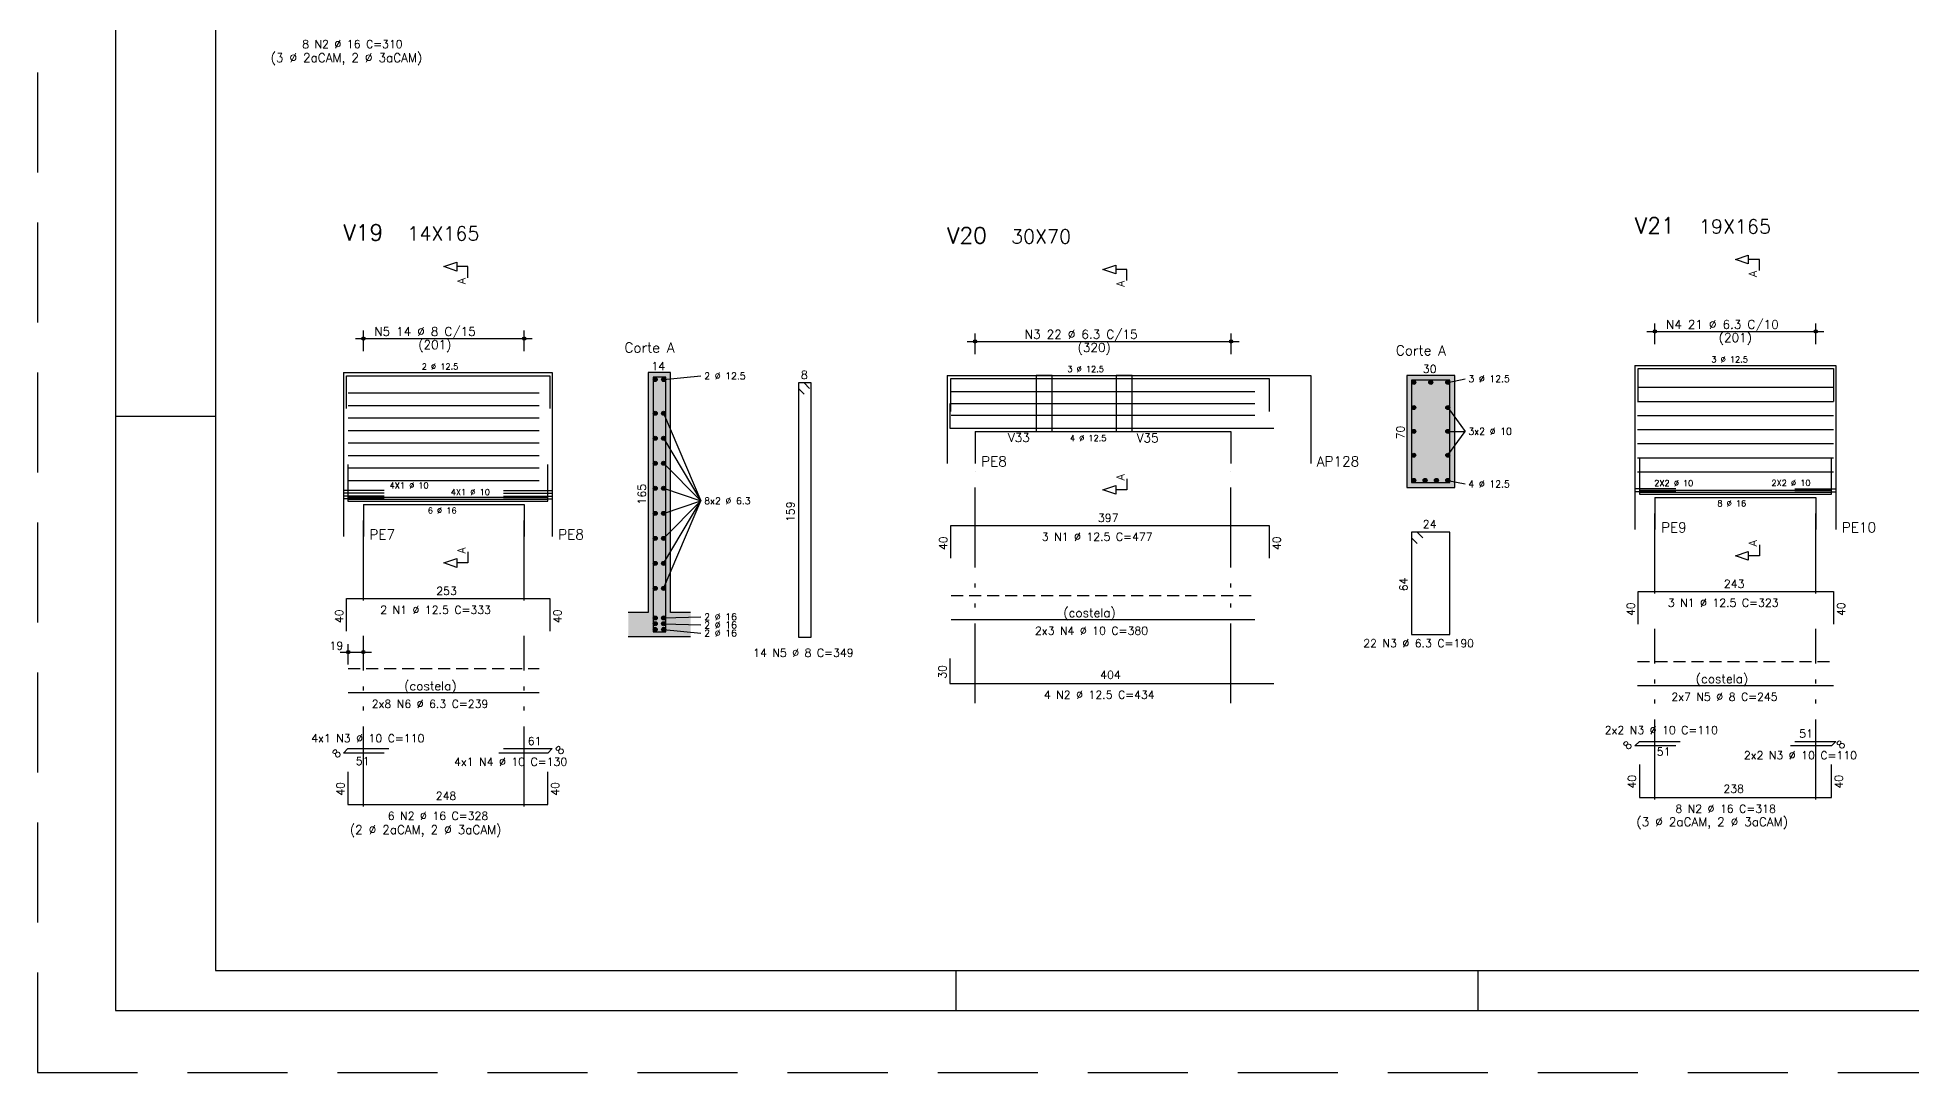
# Model space of a CAD drawing. Extents: x -2.3 to 85.7, y -1.9 to 60.6.
# Drawn here: x -2.27 to 44.57, y -1.89 to 23.99 of the extents above; entities that cross this region are included whole.
import ezdxf

# ---------------------------------------------------------------- set-up
doc = ezdxf.new("R2010")
doc.units = 0
doc.header["$MEASUREMENT"] = 0
for name, pattern in [('ESTILO_TQS_0001', [0.45, 0.3, -0.15]), ('ESTILO_TQS_0004', [3.3, 2, -0.4, 0.05, -0.4, 0.05, -0.4]), ('HIDDEN', [0.375, 0.25, -0.125])]:
    doc.linetypes.add(name, pattern=pattern)
doc.layers.get('0').update_dxf_attribs({"linetype": 'CONTINUOUS'})
doc.layers.get('Defpoints').update_dxf_attribs({"linetype": 'CONTINUOUS'})
for name, color, linetype in [('ARQ_FOLHA', 7, 'CONTINUOUS'), ('PENA_01', 1, 'CONTINUOUS'), ('PENA_02', 2, 'CONTINUOUS'), ('PENA_03', 3, 'CONTINUOUS'), ('PENA_04', 4, 'CONTINUOUS'), ('PENA_05', 5, 'CONTINUOUS'), ('PENA_06', 6, 'CONTINUOUS'), ('PENA_10', 253, 'CONTINUOUS')]:
    doc.layers.add(name, color=color, linetype=linetype)
doc.styles.get("Standard").update_dxf_attribs({"font": 'ROMANS.SHX'})

# ---------------------------------------------------------------- blocks, each defined once
blk = doc.blocks.new('FOLHA A1 - 841 X 594')
at = {"layer": 'ARQ_FOLHA', "color": 1}
for p, q in [((-816, 148.5), (-841, 148.5)), ((-631, 10), (-631, 0)), ((-500.5, 10), (-500.5, 0))]:
    blk.add_line(p, q, dxfattribs=at)
for points in [[(-841, 0), (0, 0), (0, 594), (-841, 594)], [(-816, 10), (-10, 10), (-10, 584), (-816, 584)]]:
    blk.add_lwpolyline(points, close=True, dxfattribs=at)
at = {"layer": 'Defpoints', "color": 8, "linetype": 'HIDDEN', "ltscale": 100}
blk.add_lwpolyline([(-860.5, 609.5), (-860.5, -15.5), (19.5, -15.5), (19.5, 609.5)], close=True, dxfattribs=at)
blk = doc.blocks.new('*U23')
blk.add_blockref('FOLHA A1 - 841 X 594', (0, 0))

msp = doc.modelspace()

# ---------------------------------------------------------------- linework, layer by layer
at = {"layer": 'PENA_01', "linetype": 'Continuous'}
for p, q in [((5.672, 16.458), (10.092, 16.458)), ((5.872, 16.138), (5.872, 16.658)), ((9.892, 16.138), (9.892, 16.658)), ((21.162, 16.067), (21.162, 16.587)), ((27.562, 16.067), (27.562, 16.587)), ((37.955, 16.636), (42.375, 16.636)), ((38.155, 16.316), (38.155, 16.836)), ((42.175, 16.316), (42.175, 16.836)), ((20.962, 16.387), (27.762, 16.387)), ((13.377, 15.433), (14.307, 15.523)), ((32.977, 15.362), (33.407, 15.452)), ((13.377, 14.589), (14.307, 12.4)), ((32.977, 14.732), (33.407, 14.137)), ((32.977, 13.541), (33.407, 14.137)), ((32.977, 14.137), (33.407, 14.137)), ((13.377, 13.964), (14.307, 12.4)), ((13.377, 13.338), (14.307, 12.4)), ((13.377, 12.713), (14.307, 12.4)), ((32.977, 12.912), (33.407, 12.822)), ((13.377, 10.211), (14.307, 12.4)), ((13.377, 10.836), (14.307, 12.4)), ((13.377, 11.462), (14.307, 12.4)), ((13.377, 12.087), (14.307, 12.4)), ((13.377, 9.471), (14.307, 9.501)), ((13.377, 9.327), (14.307, 9.297)), ((13.377, 9.183), (14.307, 9.093)), ((5.294, 8.618), (6.072, 8.618))]:
    msp.add_line(p, q, dxfattribs=at)
at = {"layer": 'PENA_01', "linetype": 'ESTILO_TQS_0004'}
for p, q in [((21.162, 7.337), (21.162, 13.137)), ((27.552, 7.337), (27.552, 13.137)), ((5.872, 9.905), (5.872, 12.258)), ((9.892, 9.905), (9.892, 12.258)), ((38.155, 10.083), (38.155, 12.436)), ((42.175, 10.083), (42.175, 12.436)), ((5.872, 4.755), (5.872, 9.021)), ((9.892, 4.755), (9.892, 9.021)), ((38.155, 4.933), (38.155, 9.199)), ((42.175, 4.933), (42.175, 9.199))]:
    msp.add_line(p, q, dxfattribs=at)
at = {"layer": 'PENA_01', "linetype": 'Continuous'}
for points in [[(22.692, 15.537), (22.692, 14.137), (23.092, 14.137), (23.092, 15.537), (22.692, 15.537)], [(24.692, 15.537), (24.692, 14.137), (25.092, 14.137), (25.092, 15.537), (24.692, 15.537)]]:
    msp.add_lwpolyline(points, dxfattribs=at)
at = {"layer": 'PENA_02', "linetype": 'Continuous'}
for centre, radius in [((5.872, 16.458), 0.0416), ((5.872, 16.458), 0.0208), ((9.892, 16.458), 0.0416), ((9.892, 16.458), 0.0208), ((21.162, 16.387), 0.0416), ((21.162, 16.387), 0.0208), ((27.562, 16.387), 0.0416), ((27.562, 16.387), 0.0208), ((38.155, 16.636), 0.0416), ((38.155, 16.636), 0.0208), ((42.175, 16.636), 0.0416), ((42.175, 16.636), 0.0208), ((5.494, 8.618), 0.04), ((5.494, 8.618), 0.02), ((5.872, 8.618), 0.04), ((5.872, 8.618), 0.02)]:
    msp.add_circle(centre, radius, dxfattribs=at)
at = {"layer": 'PENA_03', "linetype": 'Continuous'}
for p, q in [((5.372, 15.608), (5.372, 12.308)), ((5.372, 15.608), (5.872, 15.608)), ((5.872, 15.608), (9.892, 15.608)), ((9.892, 15.608), (10.592, 15.608)), ((10.592, 15.608), (10.592, 12.308)), ((13.552, 15.608), (12.992, 15.608)), ((12.992, 15.608), (12.992, 9.608)), ((13.552, 9.608), (13.552, 15.608)), ((20.462, 15.537), (20.462, 14.137)), ((20.462, 15.537), (21.162, 15.537)), ((21.162, 15.537), (27.552, 15.537)), ((27.552, 15.537), (29.552, 15.537)), ((29.552, 15.537), (29.552, 14.137)), ((33.152, 15.537), (31.952, 15.537)), ((31.952, 15.537), (31.952, 12.737)), ((33.152, 12.737), (33.152, 15.537)), ((37.655, 15.786), (37.655, 12.486)), ((37.655, 15.786), (38.155, 15.786)), ((38.155, 15.786), (42.175, 15.786)), ((42.175, 15.786), (42.675, 15.786)), ((42.675, 15.786), (42.675, 12.486)), ((20.462, 14.137), (20.462, 13.337)), ((21.162, 14.137), (27.552, 14.137)), ((21.162, 14.137), (21.162, 13.337)), ((27.552, 14.137), (27.552, 13.337)), ((29.552, 14.137), (29.552, 13.337)), ((31.952, 12.737), (33.152, 12.737)), ((5.372, 12.308), (5.372, 11.508)), ((5.872, 12.308), (9.892, 12.308)), ((5.872, 12.308), (5.872, 11.508)), ((9.892, 12.308), (9.892, 11.508)), ((10.592, 12.308), (10.592, 11.508)), ((37.655, 12.486), (37.655, 11.686)), ((38.155, 12.486), (42.175, 12.486)), ((38.155, 12.486), (38.155, 11.686)), ((42.175, 12.486), (42.175, 11.686)), ((42.675, 12.486), (42.675, 11.686)), ((12.992, 9.608), (12.492, 9.608)), ((14.052, 9.608), (13.552, 9.608)), ((12.492, 9.008), (12.992, 9.008)), ((12.992, 9.008), (13.552, 9.008)), ((13.552, 9.008), (14.052, 9.008)), ((5.494, 8.308), (5.494, 8.818)), ((5.872, 8.308), (5.872, 8.818))]:
    msp.add_line(p, q, dxfattribs=at)
for points in [[(8.482, 17.978), (8.482, 18.255), (8.205, 18.255), (8.205, 18.144), (7.882, 18.255), (8.205, 18.366), (8.205, 18.255)], [(24.957, 17.907), (24.957, 18.184), (24.68, 18.184), (24.68, 18.073), (24.357, 18.184), (24.68, 18.294), (24.68, 18.184)], [(40.765, 18.156), (40.765, 18.433), (40.488, 18.433), (40.488, 18.323), (40.165, 18.433), (40.488, 18.544), (40.488, 18.433)], [(24.957, 12.952), (24.957, 12.675), (24.68, 12.675), (24.68, 12.564), (24.357, 12.675), (24.68, 12.785), (24.68, 12.675)], [(40.765, 11.301), (40.765, 11.024), (40.488, 11.024), (40.488, 10.914), (40.165, 11.024), (40.488, 11.135), (40.488, 11.024)], [(8.482, 11.123), (8.482, 10.846), (8.205, 10.846), (8.205, 10.736), (7.882, 10.846), (8.205, 10.957), (8.205, 10.846)]]:
    msp.add_lwpolyline(points, dxfattribs=at)
for centre in [(13.167, 15.433), (13.377, 15.433), (32.127, 15.362), (32.552, 15.362), (32.977, 15.362), (13.167, 14.589), (13.377, 14.589), (32.127, 14.732), (32.977, 14.732), (32.127, 14.137), (32.977, 14.137), (13.167, 13.964), (13.377, 13.964), (32.127, 13.541), (32.977, 13.541), (13.167, 13.338), (13.377, 13.338), (13.167, 12.713), (13.377, 12.713), (32.127, 12.912), (32.411, 12.912), (32.694, 12.912), (32.977, 12.912), (13.167, 12.087), (13.377, 12.087), (13.167, 11.462), (13.377, 11.462), (13.167, 10.836), (13.377, 10.836), (13.167, 10.211), (13.377, 10.211), (13.167, 9.471), (13.167, 9.327), (13.377, 9.471), (13.377, 9.327), (13.167, 9.183), (13.377, 9.183)]:
    msp.add_circle(centre, 0.05, dxfattribs=at)
for points in [[(13.217, 15.433), (13.142, 15.477), (13.12, 15.45)], [(13.217, 15.433), (13.176, 15.482), (13.142, 15.477)], [(13.217, 15.433), (13.205, 15.465), (13.176, 15.482)], [(13.427, 15.433), (13.352, 15.477), (13.33, 15.45)], [(13.427, 15.433), (13.386, 15.482), (13.352, 15.477)], [(13.427, 15.433), (13.415, 15.465), (13.386, 15.482)], [(13.217, 15.433), (13.12, 15.45), (13.12, 15.416)], [(13.217, 15.433), (13.12, 15.416), (13.142, 15.39)], [(13.217, 15.433), (13.142, 15.39), (13.176, 15.384)], [(13.217, 15.433), (13.176, 15.384), (13.205, 15.401)], [(13.217, 15.433), (13.205, 15.401), (13.217, 15.433)], [(13.427, 15.433), (13.33, 15.45), (13.33, 15.416)], [(13.427, 15.433), (13.33, 15.416), (13.352, 15.39)], [(13.427, 15.433), (13.352, 15.39), (13.386, 15.384)], [(13.427, 15.433), (13.386, 15.384), (13.415, 15.401)], [(13.427, 15.433), (13.415, 15.401), (13.427, 15.433)], [(32.177, 15.362), (32.102, 15.405), (32.08, 15.379)], [(32.177, 15.362), (32.08, 15.379), (32.08, 15.345)], [(32.177, 15.362), (32.08, 15.345), (32.102, 15.318)], [(32.177, 15.362), (32.136, 15.411), (32.102, 15.405)], [(32.177, 15.362), (32.102, 15.318), (32.136, 15.312)], [(32.177, 15.362), (32.166, 15.394), (32.136, 15.411)], [(32.177, 15.362), (32.136, 15.312), (32.166, 15.329)], [(32.177, 15.362), (32.166, 15.329), (32.177, 15.362)], [(32.602, 15.362), (32.527, 15.405), (32.505, 15.379)], [(32.602, 15.362), (32.505, 15.379), (32.505, 15.345)], [(32.602, 15.362), (32.505, 15.345), (32.527, 15.318)], [(32.602, 15.362), (32.561, 15.411), (32.527, 15.405)], [(32.602, 15.362), (32.527, 15.318), (32.561, 15.312)], [(32.602, 15.362), (32.591, 15.394), (32.561, 15.411)], [(32.602, 15.362), (32.561, 15.312), (32.591, 15.329)], [(32.602, 15.362), (32.591, 15.329), (32.602, 15.362)], [(33.027, 15.362), (32.952, 15.405), (32.93, 15.379)], [(33.027, 15.362), (32.93, 15.379), (32.93, 15.345)], [(33.027, 15.362), (32.93, 15.345), (32.952, 15.318)], [(33.027, 15.362), (32.986, 15.411), (32.952, 15.405)], [(33.027, 15.362), (32.952, 15.318), (32.986, 15.312)], [(33.027, 15.362), (33.016, 15.394), (32.986, 15.411)], [(33.027, 15.362), (32.986, 15.312), (33.016, 15.329)], [(33.027, 15.362), (33.016, 15.329), (33.027, 15.362)], [(13.217, 14.589), (13.142, 14.633), (13.12, 14.607)], [(13.217, 14.589), (13.12, 14.607), (13.12, 14.572)], [(13.217, 14.589), (13.12, 14.572), (13.142, 14.546)], [(13.217, 14.589), (13.176, 14.639), (13.142, 14.633)], [(13.217, 14.589), (13.142, 14.546), (13.176, 14.54)], [(13.217, 14.589), (13.205, 14.622), (13.176, 14.639)], [(13.217, 14.589), (13.176, 14.54), (13.205, 14.557)], [(13.217, 14.589), (13.205, 14.557), (13.217, 14.589)], [(13.427, 14.589), (13.352, 14.633), (13.33, 14.607)], [(13.427, 14.589), (13.33, 14.607), (13.33, 14.572)], [(13.427, 14.589), (13.33, 14.572), (13.352, 14.546)], [(13.427, 14.589), (13.386, 14.639), (13.352, 14.633)], [(13.427, 14.589), (13.352, 14.546), (13.386, 14.54)], [(13.427, 14.589), (13.415, 14.622), (13.386, 14.639)], [(13.427, 14.589), (13.386, 14.54), (13.415, 14.557)], [(13.427, 14.589), (13.415, 14.557), (13.427, 14.589)], [(32.177, 14.732), (32.102, 14.775), (32.08, 14.749)], [(32.177, 14.732), (32.08, 14.749), (32.08, 14.715)], [(32.177, 14.732), (32.08, 14.715), (32.102, 14.689)], [(32.177, 14.732), (32.136, 14.781), (32.102, 14.775)], [(32.177, 14.732), (32.102, 14.689), (32.136, 14.683)], [(32.177, 14.732), (32.166, 14.764), (32.136, 14.781)], [(32.177, 14.732), (32.136, 14.683), (32.166, 14.7)], [(32.177, 14.732), (32.166, 14.7), (32.177, 14.732)], [(33.027, 14.732), (32.952, 14.775), (32.93, 14.749)], [(33.027, 14.732), (32.93, 14.749), (32.93, 14.715)], [(33.027, 14.732), (32.93, 14.715), (32.952, 14.689)], [(33.027, 14.732), (32.986, 14.781), (32.952, 14.775)], [(33.027, 14.732), (32.952, 14.689), (32.986, 14.683)], [(33.027, 14.732), (33.016, 14.764), (32.986, 14.781)], [(33.027, 14.732), (32.986, 14.683), (33.016, 14.7)], [(33.027, 14.732), (33.016, 14.7), (33.027, 14.732)], [(32.177, 14.137), (32.102, 14.18), (32.08, 14.154)], [(32.177, 14.137), (32.08, 14.154), (32.08, 14.12)], [(32.177, 14.137), (32.08, 14.12), (32.102, 14.093)], [(32.177, 14.137), (32.136, 14.186), (32.102, 14.18)], [(32.177, 14.137), (32.102, 14.093), (32.136, 14.087)], [(32.177, 14.137), (32.166, 14.169), (32.136, 14.186)], [(32.177, 14.137), (32.136, 14.087), (32.166, 14.104)], [(32.177, 14.137), (32.166, 14.104), (32.177, 14.137)], [(33.027, 14.137), (32.952, 14.18), (32.93, 14.154)], [(33.027, 14.137), (32.93, 14.154), (32.93, 14.12)], [(33.027, 14.137), (32.93, 14.12), (32.952, 14.093)], [(33.027, 14.137), (32.986, 14.186), (32.952, 14.18)], [(33.027, 14.137), (32.952, 14.093), (32.986, 14.087)], [(33.027, 14.137), (33.016, 14.169), (32.986, 14.186)], [(33.027, 14.137), (32.986, 14.087), (33.016, 14.104)], [(33.027, 14.137), (33.016, 14.104), (33.027, 14.137)], [(13.217, 13.964), (13.142, 14.007), (13.12, 13.981)], [(13.217, 13.964), (13.12, 13.981), (13.12, 13.947)], [(13.217, 13.964), (13.12, 13.947), (13.142, 13.921)], [(13.217, 13.964), (13.176, 14.013), (13.142, 14.007)], [(13.217, 13.964), (13.142, 13.921), (13.176, 13.915)], [(13.217, 13.964), (13.205, 13.996), (13.176, 14.013)], [(13.217, 13.964), (13.176, 13.915), (13.205, 13.932)], [(13.217, 13.964), (13.205, 13.932), (13.217, 13.964)], [(13.427, 13.964), (13.352, 14.007), (13.33, 13.981)], [(13.427, 13.964), (13.33, 13.981), (13.33, 13.947)], [(13.427, 13.964), (13.33, 13.947), (13.352, 13.921)], [(13.427, 13.964), (13.386, 14.013), (13.352, 14.007)], [(13.427, 13.964), (13.352, 13.921), (13.386, 13.915)], [(13.427, 13.964), (13.415, 13.996), (13.386, 14.013)], [(13.427, 13.964), (13.386, 13.915), (13.415, 13.932)], [(13.427, 13.964), (13.415, 13.932), (13.427, 13.964)], [(32.177, 13.541), (32.102, 13.585), (32.08, 13.558)], [(32.177, 13.541), (32.136, 13.59), (32.102, 13.585)], [(32.177, 13.541), (32.166, 13.573), (32.136, 13.59)], [(33.027, 13.541), (32.952, 13.585), (32.93, 13.558)], [(33.027, 13.541), (32.986, 13.59), (32.952, 13.585)], [(33.027, 13.541), (33.016, 13.573), (32.986, 13.59)], [(13.217, 13.338), (13.142, 13.382), (13.12, 13.356)], [(13.217, 13.338), (13.12, 13.356), (13.12, 13.321)], [(13.217, 13.338), (13.12, 13.321), (13.142, 13.295)], [(13.217, 13.338), (13.176, 13.388), (13.142, 13.382)], [(13.217, 13.338), (13.142, 13.295), (13.176, 13.289)], [(13.217, 13.338), (13.205, 13.371), (13.176, 13.388)], [(13.217, 13.338), (13.176, 13.289), (13.205, 13.306)], [(13.217, 13.338), (13.205, 13.306), (13.217, 13.338)], [(13.427, 13.338), (13.352, 13.382), (13.33, 13.356)], [(13.427, 13.338), (13.33, 13.356), (13.33, 13.321)], [(13.427, 13.338), (13.33, 13.321), (13.352, 13.295)], [(13.427, 13.338), (13.386, 13.388), (13.352, 13.382)], [(13.427, 13.338), (13.352, 13.295), (13.386, 13.289)], [(13.427, 13.338), (13.415, 13.371), (13.386, 13.388)], [(13.427, 13.338), (13.386, 13.289), (13.415, 13.306)], [(13.427, 13.338), (13.415, 13.306), (13.427, 13.338)], [(32.177, 13.541), (32.08, 13.558), (32.08, 13.524)], [(32.177, 13.541), (32.08, 13.524), (32.102, 13.498)], [(32.177, 13.541), (32.102, 13.498), (32.136, 13.492)], [(32.177, 13.541), (32.136, 13.492), (32.166, 13.509)], [(32.177, 13.541), (32.166, 13.509), (32.177, 13.541)], [(33.027, 13.541), (32.93, 13.558), (32.93, 13.524)], [(33.027, 13.541), (32.93, 13.524), (32.952, 13.498)], [(33.027, 13.541), (32.952, 13.498), (32.986, 13.492)], [(33.027, 13.541), (32.986, 13.492), (33.016, 13.509)], [(33.027, 13.541), (33.016, 13.509), (33.027, 13.541)], [(13.217, 12.713), (13.142, 12.756), (13.12, 12.73)], [(13.217, 12.713), (13.12, 12.73), (13.12, 12.696)], [(13.217, 12.713), (13.12, 12.696), (13.142, 12.67)], [(13.217, 12.713), (13.176, 12.762), (13.142, 12.756)], [(13.217, 12.713), (13.142, 12.67), (13.176, 12.664)], [(13.217, 12.713), (13.205, 12.745), (13.176, 12.762)], [(13.217, 12.713), (13.176, 12.664), (13.205, 12.681)], [(13.217, 12.713), (13.205, 12.681), (13.217, 12.713)], [(13.427, 12.713), (13.352, 12.756), (13.33, 12.73)], [(13.427, 12.713), (13.33, 12.73), (13.33, 12.696)], [(13.427, 12.713), (13.33, 12.696), (13.352, 12.67)], [(13.427, 12.713), (13.386, 12.762), (13.352, 12.756)], [(13.427, 12.713), (13.352, 12.67), (13.386, 12.664)], [(13.427, 12.713), (13.415, 12.745), (13.386, 12.762)], [(13.427, 12.713), (13.386, 12.664), (13.415, 12.681)], [(13.427, 12.713), (13.415, 12.681), (13.427, 12.713)], [(32.177, 12.912), (32.102, 12.955), (32.08, 12.929)], [(32.177, 12.912), (32.08, 12.929), (32.08, 12.895)], [(32.177, 12.912), (32.08, 12.895), (32.102, 12.868)], [(32.177, 12.912), (32.136, 12.961), (32.102, 12.955)], [(32.177, 12.912), (32.102, 12.868), (32.136, 12.862)], [(32.177, 12.912), (32.166, 12.944), (32.136, 12.961)], [(32.177, 12.912), (32.136, 12.862), (32.166, 12.879)], [(32.177, 12.912), (32.166, 12.879), (32.177, 12.912)], [(32.461, 12.912), (32.386, 12.955), (32.364, 12.929)], [(32.461, 12.912), (32.364, 12.929), (32.364, 12.895)], [(32.461, 12.912), (32.364, 12.895), (32.386, 12.868)], [(32.461, 12.912), (32.419, 12.961), (32.386, 12.955)], [(32.461, 12.912), (32.386, 12.868), (32.419, 12.862)], [(32.461, 12.912), (32.449, 12.944), (32.419, 12.961)], [(32.461, 12.912), (32.419, 12.862), (32.449, 12.879)], [(32.461, 12.912), (32.449, 12.879), (32.461, 12.912)], [(32.744, 12.912), (32.669, 12.955), (32.647, 12.929)], [(32.744, 12.912), (32.647, 12.929), (32.647, 12.895)], [(32.744, 12.912), (32.647, 12.895), (32.669, 12.868)], [(32.744, 12.912), (32.703, 12.961), (32.669, 12.955)], [(32.744, 12.912), (32.669, 12.868), (32.703, 12.862)], [(32.744, 12.912), (32.732, 12.944), (32.703, 12.961)], [(32.744, 12.912), (32.703, 12.862), (32.732, 12.879)], [(32.744, 12.912), (32.732, 12.879), (32.744, 12.912)], [(33.027, 12.912), (32.952, 12.955), (32.93, 12.929)], [(33.027, 12.912), (32.93, 12.929), (32.93, 12.895)], [(33.027, 12.912), (32.93, 12.895), (32.952, 12.868)], [(33.027, 12.912), (32.986, 12.961), (32.952, 12.955)], [(33.027, 12.912), (32.952, 12.868), (32.986, 12.862)], [(33.027, 12.912), (33.016, 12.944), (32.986, 12.961)], [(33.027, 12.912), (32.986, 12.862), (33.016, 12.879)], [(33.027, 12.912), (33.016, 12.879), (33.027, 12.912)], [(13.217, 12.087), (13.142, 12.131), (13.12, 12.105)], [(13.217, 12.087), (13.12, 12.105), (13.12, 12.07)], [(13.217, 12.087), (13.12, 12.07), (13.142, 12.044)], [(13.217, 12.087), (13.176, 12.137), (13.142, 12.131)], [(13.217, 12.087), (13.142, 12.044), (13.176, 12.038)], [(13.217, 12.087), (13.205, 12.12), (13.176, 12.137)], [(13.217, 12.087), (13.176, 12.038), (13.205, 12.055)], [(13.217, 12.087), (13.205, 12.055), (13.217, 12.087)], [(13.427, 12.087), (13.352, 12.131), (13.33, 12.105)], [(13.427, 12.087), (13.33, 12.105), (13.33, 12.07)], [(13.427, 12.087), (13.33, 12.07), (13.352, 12.044)], [(13.427, 12.087), (13.386, 12.137), (13.352, 12.131)], [(13.427, 12.087), (13.352, 12.044), (13.386, 12.038)], [(13.427, 12.087), (13.415, 12.12), (13.386, 12.137)], [(13.427, 12.087), (13.386, 12.038), (13.415, 12.055)], [(13.427, 12.087), (13.415, 12.055), (13.427, 12.087)], [(13.217, 11.462), (13.142, 11.505), (13.12, 11.479)], [(13.217, 11.462), (13.12, 11.479), (13.12, 11.445)], [(13.217, 11.462), (13.12, 11.445), (13.142, 11.419)], [(13.217, 11.462), (13.176, 11.511), (13.142, 11.505)], [(13.217, 11.462), (13.142, 11.419), (13.176, 11.413)], [(13.217, 11.462), (13.205, 11.494), (13.176, 11.511)], [(13.217, 11.462), (13.176, 11.413), (13.205, 11.43)], [(13.217, 11.462), (13.205, 11.43), (13.217, 11.462)], [(13.427, 11.462), (13.352, 11.505), (13.33, 11.479)], [(13.427, 11.462), (13.33, 11.479), (13.33, 11.445)], [(13.427, 11.462), (13.33, 11.445), (13.352, 11.419)], [(13.427, 11.462), (13.386, 11.511), (13.352, 11.505)], [(13.427, 11.462), (13.352, 11.419), (13.386, 11.413)], [(13.427, 11.462), (13.415, 11.494), (13.386, 11.511)], [(13.427, 11.462), (13.386, 11.413), (13.415, 11.43)], [(13.427, 11.462), (13.415, 11.43), (13.427, 11.462)], [(13.217, 10.836), (13.142, 10.88), (13.12, 10.854)], [(13.217, 10.836), (13.12, 10.854), (13.12, 10.819)], [(13.217, 10.836), (13.12, 10.819), (13.142, 10.793)], [(13.217, 10.836), (13.176, 10.886), (13.142, 10.88)], [(13.217, 10.836), (13.142, 10.793), (13.176, 10.787)], [(13.217, 10.836), (13.205, 10.869), (13.176, 10.886)], [(13.217, 10.836), (13.176, 10.787), (13.205, 10.804)], [(13.217, 10.836), (13.205, 10.804), (13.217, 10.836)], [(13.427, 10.836), (13.352, 10.88), (13.33, 10.854)], [(13.427, 10.836), (13.33, 10.854), (13.33, 10.819)], [(13.427, 10.836), (13.33, 10.819), (13.352, 10.793)], [(13.427, 10.836), (13.386, 10.886), (13.352, 10.88)], [(13.427, 10.836), (13.352, 10.793), (13.386, 10.787)], [(13.427, 10.836), (13.415, 10.869), (13.386, 10.886)], [(13.427, 10.836), (13.386, 10.787), (13.415, 10.804)], [(13.427, 10.836), (13.415, 10.804), (13.427, 10.836)], [(13.217, 10.211), (13.142, 10.254), (13.12, 10.228)], [(13.217, 10.211), (13.12, 10.228), (13.12, 10.194)], [(13.217, 10.211), (13.12, 10.194), (13.142, 10.168)], [(13.217, 10.211), (13.176, 10.26), (13.142, 10.254)], [(13.217, 10.211), (13.142, 10.168), (13.176, 10.162)], [(13.217, 10.211), (13.205, 10.243), (13.176, 10.26)], [(13.217, 10.211), (13.176, 10.162), (13.205, 10.179)], [(13.217, 10.211), (13.205, 10.179), (13.217, 10.211)], [(13.427, 10.211), (13.352, 10.254), (13.33, 10.228)], [(13.427, 10.211), (13.33, 10.228), (13.33, 10.194)], [(13.427, 10.211), (13.33, 10.194), (13.352, 10.168)], [(13.427, 10.211), (13.386, 10.26), (13.352, 10.254)], [(13.427, 10.211), (13.352, 10.168), (13.386, 10.162)], [(13.427, 10.211), (13.415, 10.243), (13.386, 10.26)], [(13.427, 10.211), (13.386, 10.162), (13.415, 10.179)], [(13.427, 10.211), (13.415, 10.179), (13.427, 10.211)], [(13.217, 9.471), (13.142, 9.515), (13.12, 9.488)], [(13.217, 9.471), (13.12, 9.488), (13.12, 9.454)], [(13.217, 9.471), (13.12, 9.454), (13.142, 9.428)], [(13.217, 9.327), (13.142, 9.371), (13.12, 9.344)], [(13.217, 9.471), (13.176, 9.52), (13.142, 9.515)], [(13.217, 9.471), (13.142, 9.428), (13.176, 9.422)], [(13.217, 9.327), (13.176, 9.376), (13.142, 9.371)], [(13.217, 9.471), (13.205, 9.503), (13.176, 9.52)], [(13.217, 9.471), (13.176, 9.422), (13.205, 9.439)], [(13.217, 9.327), (13.205, 9.359), (13.176, 9.376)], [(13.217, 9.471), (13.205, 9.439), (13.217, 9.471)], [(13.427, 9.471), (13.352, 9.515), (13.33, 9.488)], [(13.427, 9.471), (13.33, 9.488), (13.33, 9.454)], [(13.427, 9.471), (13.33, 9.454), (13.352, 9.428)], [(13.427, 9.327), (13.352, 9.371), (13.33, 9.344)], [(13.427, 9.471), (13.386, 9.52), (13.352, 9.515)], [(13.427, 9.471), (13.352, 9.428), (13.386, 9.422)], [(13.427, 9.327), (13.386, 9.376), (13.352, 9.371)], [(13.427, 9.471), (13.415, 9.503), (13.386, 9.52)], [(13.427, 9.471), (13.386, 9.422), (13.415, 9.439)], [(13.427, 9.327), (13.415, 9.359), (13.386, 9.376)], [(13.427, 9.471), (13.415, 9.439), (13.427, 9.471)], [(13.217, 9.327), (13.12, 9.344), (13.12, 9.31)], [(13.217, 9.327), (13.12, 9.31), (13.142, 9.284)], [(13.217, 9.183), (13.142, 9.227), (13.12, 9.2)], [(13.217, 9.183), (13.12, 9.2), (13.12, 9.166)], [(13.217, 9.183), (13.12, 9.166), (13.142, 9.14)], [(13.217, 9.327), (13.142, 9.284), (13.176, 9.278)], [(13.217, 9.183), (13.176, 9.232), (13.142, 9.227)], [(13.217, 9.183), (13.142, 9.14), (13.176, 9.134)], [(13.217, 9.327), (13.176, 9.278), (13.205, 9.295)], [(13.217, 9.183), (13.205, 9.215), (13.176, 9.232)], [(13.217, 9.183), (13.176, 9.134), (13.205, 9.151)], [(13.217, 9.327), (13.205, 9.295), (13.217, 9.327)], [(13.217, 9.183), (13.205, 9.151), (13.217, 9.183)], [(13.427, 9.327), (13.33, 9.344), (13.33, 9.31)], [(13.427, 9.327), (13.33, 9.31), (13.352, 9.284)], [(13.427, 9.183), (13.352, 9.227), (13.33, 9.2)], [(13.427, 9.183), (13.33, 9.2), (13.33, 9.166)], [(13.427, 9.183), (13.33, 9.166), (13.352, 9.14)], [(13.427, 9.327), (13.352, 9.284), (13.386, 9.278)], [(13.427, 9.183), (13.386, 9.232), (13.352, 9.227)], [(13.427, 9.183), (13.352, 9.14), (13.386, 9.134)], [(13.427, 9.327), (13.386, 9.278), (13.415, 9.295)], [(13.427, 9.183), (13.415, 9.215), (13.386, 9.232)], [(13.427, 9.183), (13.386, 9.134), (13.415, 9.151)], [(13.427, 9.327), (13.415, 9.295), (13.427, 9.327)], [(13.427, 9.183), (13.415, 9.151), (13.427, 9.183)]]:
    msp.add_solid(points, dxfattribs=at)
at = {"layer": 'PENA_04', "linetype": 'Continuous'}
for p, q in [((5.454, 14.708), (5.454, 15.528)), ((5.454, 15.528), (10.534, 15.528)), ((10.534, 15.528), (10.534, 14.708)), ((37.737, 14.886), (37.737, 15.706)), ((37.737, 15.706), (42.617, 15.706)), ((42.617, 15.706), (42.617, 14.886)), ((5.494, 15.099), (10.27, 15.099)), ((20.552, 14.637), (20.552, 15.457)), ((20.552, 15.457), (28.512, 15.457)), ((20.562, 15.134), (28.153, 15.134)), ((28.512, 15.457), (28.512, 14.637)), ((37.715, 15.238), (42.615, 15.238)), ((5.494, 14.786), (10.27, 14.786)), ((20.532, 14.837), (20.532, 14.217)), ((20.562, 14.837), (28.153, 14.837)), ((20.562, 14.539), (28.153, 14.539)), ((37.715, 14.886), (42.615, 14.886)), ((37.715, 14.534), (42.615, 14.534)), ((5.494, 14.473), (10.27, 14.473)), ((5.494, 14.161), (10.27, 14.161)), ((20.532, 14.217), (28.632, 14.217)), ((37.715, 14.182), (42.615, 14.182)), ((5.494, 13.848), (10.27, 13.848)), ((37.715, 13.83), (42.615, 13.83)), ((5.482, 13.308), (5.482, 12.488)), ((5.482, 13.258), (5.482, 12.438)), ((5.482, 13.208), (5.482, 12.388)), ((5.494, 13.535), (10.27, 13.535)), ((5.494, 13.222), (10.27, 13.222)), ((10.482, 12.488), (10.482, 13.308)), ((10.482, 12.438), (10.482, 13.258)), ((10.482, 12.388), (10.482, 13.208)), ((37.715, 13.479), (42.615, 13.479)), ((37.715, 13.127), (42.615, 13.127)), ((37.765, 13.486), (37.765, 12.666)), ((37.765, 13.436), (37.765, 12.616)), ((37.765, 13.386), (37.765, 12.566)), ((42.565, 12.666), (42.565, 13.486)), ((42.565, 12.616), (42.565, 13.436)), ((42.565, 12.566), (42.565, 13.386)), ((6.392, 12.658), (5.372, 12.658)), ((5.494, 12.91), (10.27, 12.91)), ((9.372, 12.658), (10.592, 12.658)), ((38.677, 12.696), (37.655, 12.696)), ((37.765, 12.666), (42.565, 12.666)), ((41.653, 12.696), (42.675, 12.696)), ((6.392, 12.588), (5.372, 12.588)), ((6.392, 12.518), (5.372, 12.518)), ((6.392, 12.448), (5.372, 12.448)), ((5.482, 12.488), (10.482, 12.488)), ((5.482, 12.438), (10.482, 12.438)), ((5.482, 12.388), (10.482, 12.388)), ((9.372, 12.588), (10.592, 12.588)), ((9.372, 12.518), (10.592, 12.518)), ((9.372, 12.448), (10.592, 12.448)), ((38.677, 12.626), (37.655, 12.626)), ((37.765, 12.616), (42.565, 12.616)), ((37.765, 12.566), (42.565, 12.566)), ((41.653, 12.626), (42.675, 12.626))]:
    msp.add_line(p, q, dxfattribs=at)
for points in [[(13.112, 15.488), (13.112, 9.128), (13.432, 9.128), (13.432, 15.488), (13.112, 15.488)], [(32.072, 15.417), (32.072, 12.857), (33.032, 12.857), (33.032, 15.417), (32.072, 15.417)]]:
    msp.add_lwpolyline(points, dxfattribs=at)
at = {"layer": 'PENA_05', "linetype": 'Continuous'}
for p, q in [((16.887, 15.35), (16.747, 15.35)), ((16.747, 15.35), (16.747, 8.99)), ((17.067, 15.35), (16.747, 15.35)), ((16.747, 15.35), (16.747, 15.21)), ((16.747, 15.21), (16.887, 15.07)), ((17.027, 15.21), (16.887, 15.35)), ((17.067, 8.99), (17.067, 15.35)), ((20.552, 10.967), (20.552, 11.787)), ((20.552, 11.787), (28.512, 11.787)), ((28.512, 11.787), (28.512, 10.967)), ((32.212, 11.617), (32.072, 11.617)), ((32.072, 11.617), (32.072, 9.057)), ((33.032, 11.617), (32.072, 11.617)), ((32.072, 11.617), (32.072, 11.477)), ((32.072, 11.477), (32.212, 11.337)), ((32.352, 11.477), (32.212, 11.617)), ((33.032, 9.057), (33.032, 11.617)), ((5.454, 9.138), (5.454, 9.958)), ((5.454, 9.958), (10.534, 9.958)), ((10.534, 9.958), (10.534, 9.138)), ((37.737, 9.316), (37.737, 10.136)), ((37.737, 10.136), (42.617, 10.136)), ((42.617, 10.136), (42.617, 9.316)), ((20.562, 9.437), (28.153, 9.437)), ((16.747, 8.99), (17.067, 8.99)), ((32.072, 9.057), (33.032, 9.057)), ((20.532, 8.457), (20.532, 7.837)), ((5.494, 7.608), (10.27, 7.608)), ((20.532, 7.837), (28.632, 7.837)), ((37.715, 7.786), (42.615, 7.786)), ((5.372, 6.095), (5.485, 6.208)), ((6.392, 6.095), (5.372, 6.095)), ((5.485, 6.208), (6.505, 6.208)), ((10.479, 6.095), (9.259, 6.095)), ((9.372, 6.208), (10.592, 6.208)), ((10.592, 6.208), (10.479, 6.095)), ((37.655, 6.276), (37.765, 6.386)), ((38.677, 6.276), (37.655, 6.276)), ((37.765, 6.386), (38.787, 6.386)), ((42.565, 6.276), (41.543, 6.276)), ((41.653, 6.386), (42.675, 6.386)), ((42.675, 6.386), (42.565, 6.276)), ((5.482, 5.628), (5.482, 4.808)), ((10.482, 4.808), (10.482, 5.628)), ((37.765, 5.806), (37.765, 4.986)), ((42.565, 4.986), (42.565, 5.806)), ((5.482, 4.808), (10.482, 4.808)), ((37.765, 4.986), (42.565, 4.986))]:
    msp.add_line(p, q, dxfattribs=at)
at = {"layer": 'PENA_06', "linetype": 'ESTILO_TQS_0001'}
for p, q in [((20.562, 10.037), (28.153, 10.037)), ((5.494, 8.208), (10.27, 8.208)), ((37.715, 8.386), (42.615, 8.386))]:
    msp.add_line(p, q, dxfattribs=at)
at = {"layer": 'PENA_10', "linetype": 'Continuous'}
for points in [[(13.552, 9.008), (13.552, 15.608), (12.992, 15.608)], [(13.552, 9.008), (12.992, 15.608), (12.992, 9.608)], [(13.552, 9.008), (13.552, 9.608), (13.552, 15.608)], [(33.152, 12.737), (33.152, 15.537), (31.952, 15.537)], [(33.152, 12.737), (31.952, 15.537), (31.952, 12.737)], [(33.152, 12.737), (31.952, 12.737), (33.152, 12.737)], [(13.552, 9.008), (12.992, 9.608), (12.492, 9.608)], [(13.552, 9.008), (12.492, 9.608), (12.492, 9.008)], [(13.552, 9.008), (14.052, 9.008), (14.052, 9.608)], [(13.552, 9.008), (14.052, 9.608), (13.552, 9.608)], [(13.552, 9.008), (12.492, 9.008), (12.992, 9.008)], [(13.552, 9.008), (12.992, 9.008), (13.552, 9.008)]]:
    msp.add_solid(points, dxfattribs=at)

# ---------------------------------------------------------------- block references
at = {"xscale": 0.09999999999999938, "yscale": 0.09999999999999938, "zscale": 0.09999999999999938}
msp.add_blockref('*U23', (83.777, -0.344), dxfattribs=at)

# ---------------------------------------------------------------- texts
at = {"layer": 'PENA_01', "linetype": 'Continuous'}
for s, p in [('14X165', (6.972, 18.908)), ('19X165', (39.255, 19.086)), ('30X70', (22.062, 18.837))]:
    msp.add_text(s, height=0.35, dxfattribs=at).set_placement(p)
at = {"layer": 'PENA_02', "linetype": 'Continuous'}
for s, p in [('PE8', (21.312, 13.262)), ('AP128', (29.702, 13.262)), ('PE9', (38.305, 11.611)), ('PE10', (42.825, 11.611)), ('PE7', (6.022, 11.433)), ('PE8', (10.742, 11.433))]:
    msp.add_text(s, height=0.25, dxfattribs=at).set_placement(p)
at = {"layer": 'PENA_02', "linetype": 'ESTILO_TQS_0004'}
for p in [(23.368, 9.492), (39.175, 7.841), (6.892, 7.663)]:
    msp.add_text('(costela)', height=0.22, dxfattribs=at).set_placement(p)
at = {"layer": 'PENA_03', "linetype": 'Continuous'}
for s, height, p in [('8 N2 %%c 16 C=310', 0.2, (4.343, 23.719)), ('(3 %%c 2aCAM, 2 %%c 3aCAM)', 0.22, (3.554, 23.369)), ('N4 21 %%c 6.3 C/10', 0.22, (38.43, 16.701)), ('N5 14 %%c 8 C/15', 0.22, (6.144, 16.524)), ('(201)', 0.22, (7.244, 16.194)), ('N3 22 %%c 6.3 C/15', 0.22, (22.404, 16.453)), ('(201)', 0.22, (39.75, 16.371)), ('Corte A', 0.25, (12.397, 16.108)), ('(320)', 0.22, (23.724, 16.123)), ('Corte A', 0.25, (31.677, 16.037)), ('3 %%c 12.5', 0.15, (39.565, 15.861)), ('2 %%c 12.5', 0.15, (7.332, 15.683)), ('14', 0.2, (13.072, 15.668)), ('2 %%c 12.5', 0.17, (14.392, 15.438)), ('8', 0.2, (16.807, 15.45)), ('3 %%c 12.5', 0.15, (23.468, 15.621)), ('30', 0.2, (32.352, 15.597)), ('3 %%c 12.5', 0.17, (33.492, 15.367)), ('V33', 0.22, (21.983, 13.871)), ('V35', 0.22, (25.202, 13.862)), ('3x2 %%c 10', 0.17, (33.492, 14.052)), ('4 %%c 12.5', 0.15, (23.532, 13.894)), (' 4X1 %%c 10', 0.15, (6.424, 12.71)), (' 4X1 %%c 10', 0.15, (7.954, 12.543)), ('4 %%c 12.5', 0.17, (33.492, 12.737)), (' 2X2 %%c 10', 0.15, (38.034, 12.767)), (' 2X2 %%c 10', 0.15, (40.963, 12.773)), ('6 %%c 16', 0.15, (7.482, 12.083)), ('8x2 %%c 6.3', 0.17, (14.392, 12.315)), ('8 %%c 16', 0.15, (39.715, 12.261)), ('397', 0.2, (24.232, 11.874)), ('24', 0.2, (32.352, 11.717)), ('3 N1 %%c 12.5 C=477', 0.2, (22.83, 11.402)), ('243', 0.2, (39.877, 10.224)), ('253', 0.2, (7.694, 10.046)), ('3 N1 %%c 12.5 C=323', 0.2, (38.477, 9.751)), ('2 N1 %%c 12.5 C=333', 0.2, (6.294, 9.573)), ('2 %%c 16', 0.17, (14.392, 9.416)), ('2 %%c 16', 0.17, (14.392, 9.212)), ('2 %%c 16', 0.17, (14.392, 9.008)), ('2x3 N4 %%c 10 C=380', 0.2, (22.658, 9.052)), ('22 N3 %%c 6.3 C=190', 0.2, (30.864, 8.739)), ('19', 0.2, (5.027, 8.678)), ('14 N5 %%c 8 C=349', 0.2, (15.614, 8.5)), ('404', 0.2, (24.289, 7.949)), ('4 N2 %%c 12.5 C=434', 0.2, (22.882, 7.452)), ('2x7 N5 %%c 8 C=245', 0.2, (38.565, 7.401)), ('2x8 N6 %%c 6.3 C=239', 0.2, (6.082, 7.223)), ('4x1 N3 %%c 10 C=110', 0.2, (4.569, 6.363)), ('2x2 N3 %%c 10 C=110', 0.2, (36.9, 6.568)), ('51', 0.2, (41.76, 6.481)), ('61', 0.2, (9.98, 6.295)), ('51', 0.2, (38.201, 6.029)), ('2x2 N3 %%c 10 C=110', 0.2, (40.377, 5.938)), ('51', 0.2, (5.682, 5.795)), ('4x1 N4 %%c 10 C=130', 0.2, (8.14, 5.775)), ('238', 0.2, (39.865, 5.102)), ('248', 0.2, (7.682, 4.924)), ('8 N2 %%c 16 C=318', 0.2, (38.665, 4.601)), ('(2 %%c 2aCAM, 2 %%c 3aCAM)', 0.22, (5.534, 4.068)), ('6 N2 %%c 16 C=328', 0.2, (6.482, 4.423)), ('(3 %%c 2aCAM, 2 %%c 3aCAM)', 0.22, (37.691, 4.264))]:
    msp.add_text(s, height=height, dxfattribs=at).set_placement(p)
for s, rotation, p in [('A', 90, (8.422, 17.818)), ('A', 90, (24.897, 17.747)), ('A', 90, (40.705, 17.996)), ('70', 90, (31.892, 13.937)), ('165', 90, (12.932, 12.308)), ('A', 90, (24.897, 12.912)), ('159', 90, (16.647, 11.87)), ('40', 90, (20.465, 11.17)), ('40', 90, (28.8, 11.17)), ('A', 90, (40.705, 11.261)), ('A', 90, (8.422, 11.083)), ('64', 90, (31.972, 10.137)), ('40', 90, (37.65, 9.52)), ('40', 90, (42.905, 9.52)), ('40', 90, (5.367, 9.342)), ('40', 90, (10.822, 9.342)), ('30', 90, (20.445, 7.953)), ('8', 45, (5.21, 5.955)), ('8', 45, (10.79, 6.037)), ('8', 45, (37.477, 6.159)), ('8', 45, (42.808, 6.177)), ('40', 90, (5.398, 5.026)), ('40', 90, (10.766, 5.026)), ('40', 90, (37.681, 5.204)), ('40', 90, (42.849, 5.204))]:
    msp.add_text(s, height=0.2, rotation=rotation, dxfattribs=at).set_placement(p)
at = {"layer": 'PENA_06', "linetype": 'Continuous'}
for s, p in [('V19', (5.372, 18.908)), ('V20', (20.462, 18.837)), ('V21', (37.655, 19.086))]:
    msp.add_text(s, height=0.4, dxfattribs=at).set_placement(p)

doc.saveas('drawing.dxf')
